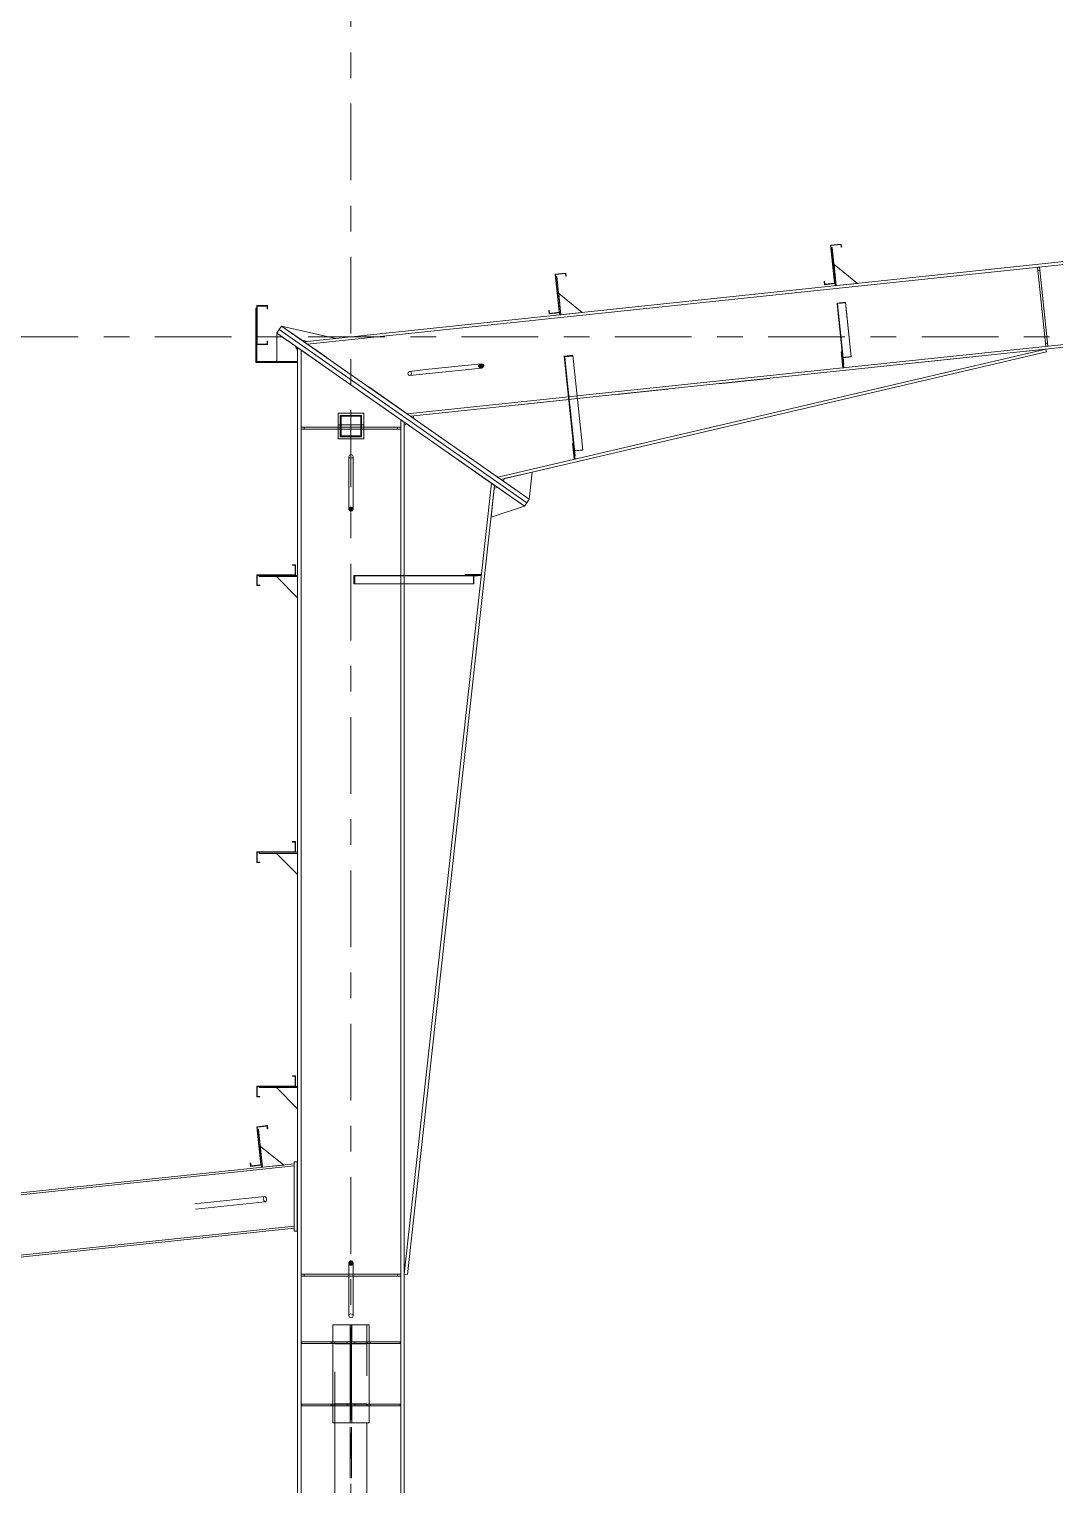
# Model space of a CAD drawing. Header units: millimetres. Extents: x -79 to 743, y -408 to 166.
# Drawn here: x 129.1 to 169.2, y 47 to 103.9 of the extents above; entities that cross this region are included whole.
import ezdxf

# ---------------------------------------------------------------- set-up
doc = ezdxf.new("R2010")
doc.units = ezdxf.units.MM
for name, pattern in [('XKITLINE00', [0]), ('XKITLINE02', [4, 2, -2]), ('XKITLINE03', [6, 3, -1, 1, -1])]:
    doc.linetypes.add(name, pattern=pattern)
doc.layers.add('Part', color=2, linetype='Continuous', lineweight=0)
doc.layers.add('S-grid', color=1, linetype='Continuous', lineweight=0)

# ---------------------------------------------------------------- blocks, each defined once
blk = doc.blocks.new('*A60')
at = {"layer": 'Part'}
blk.add_hatch(color=3, dxfattribs=at).paths.add_polyline_path([(141.042, 52.477), (141.042, 52.552), (142.292, 52.552), (142.292, 52.477), (141.694, 52.477), (141.694, 50.127), (142.292, 50.127), (142.292, 50.052), (141.042, 50.052), (141.042, 50.127), (141.64, 50.127), (141.64, 52.477)], flags=17)
blk = doc.blocks.new('*A61')
at = {"layer": 'Part'}
blk.add_hatch(color=3, dxfattribs=at).paths.add_polyline_path([(141.633, 52.552), (141.633, 53.102), (141.7, 53.102), (141.7, 52.552)], flags=17)
blk = doc.blocks.new('*A62')
at = {"layer": 'Part'}
blk.add_hatch(color=3, dxfattribs=at).paths.add_polyline_path([(141.633, 49.502), (141.633, 50.052), (141.7, 50.052), (141.7, 49.502)], flags=17)
blk = doc.blocks.new('*A63')
at = {"layer": 'Part'}
h = blk.add_hatch(color=3, dxfattribs=at)
h.paths.add_polyline_path([(141.25, 87.969), (141.25, 88.802), (142.083, 88.802), (142.083, 87.969)], flags=17)
h.paths.add_polyline_path([(141.283, 88.769), (141.283, 88.002), (142.05, 88.002), (142.05, 88.769)])
blk = doc.blocks.new('*A64')
at = {"layer": 'Part'}
blk.add_hatch(color=3, dxfattribs=at).paths.add_polyline_path([(137.983, 91.579), (137.983, 93.095), (138.4, 93.095), (138.4, 92.97), (138.385, 92.97), (138.385, 93.08), (137.998, 93.08), (137.998, 91.594), (138.385, 91.594), (138.385, 91.704), (138.4, 91.704), (138.4, 91.579)], flags=17)
blk = doc.blocks.new('*A65')
at = {"layer": 'Part'}
blk.add_hatch(color=3, dxfattribs=at).paths.add_polyline_path([(141.783, 82.208), (141.783, 82.542), (142.444, 82.542), (142.444, 82.525), (141.816, 82.525), (141.816, 82.208)], flags=17)
blk = doc.blocks.new('*A66')
at = {"layer": 'Part'}
blk.add_hatch(color=3, dxfattribs=at).paths.add_polyline_path([(150.015, 91.118), (150.346, 91.153), (150.349, 91.125), (150.034, 91.092), (150.09, 90.561), (150.074, 90.559)], flags=17)
blk = doc.blocks.new('*A67')
at = {"layer": 'Part'}
blk.add_hatch(color=3, dxfattribs=at).paths.add_polyline_path([(160.689, 93.195), (161.021, 93.23), (161.023, 93.209), (160.708, 93.175), (160.75, 92.777), (160.734, 92.775)], flags=17)
blk = doc.blocks.new('*A68')
at = {"layer": 'Part'}
blk.add_hatch(color=3, dxfattribs=at).paths.add_polyline_path([(146.757, 90.82), (146.833, 90.803), (146.87, 90.748), (146.846, 90.686), (146.775, 90.654), (146.699, 90.671), (146.662, 90.726), (146.686, 90.788)], flags=17)
blk = doc.blocks.new('*A69')
at = {"layer": 'Part'}
blk.add_hatch(color=3, dxfattribs=at).paths.add_polyline_path([(141.667, 85.226), (141.726, 85.198), (141.75, 85.131), (141.726, 85.064), (141.667, 85.036), (141.608, 85.064), (141.583, 85.131), (141.608, 85.198)], flags=17)
blk = doc.blocks.new('*A70')
at = {"layer": 'Part'}
blk.add_hatch(color=3, dxfattribs=at).paths.add_polyline_path([(141.667, 55.735), (141.726, 55.707), (141.75, 55.64), (141.726, 55.573), (141.667, 55.545), (141.608, 55.573), (141.583, 55.64), (141.608, 55.707)], flags=17)
blk = doc.blocks.new('*A72')
at = {"layer": 'Part'}
blk.add_hatch(color=3, dxfattribs=at).paths.add_polyline_path([(137.983, 60.97), (138.398, 61.014), (138.411, 60.89), (138.396, 60.888), (138.384, 60.998), (138, 60.957), (138.157, 59.464), (137.743, 59.42), (137.73, 59.544), (137.745, 59.546), (137.756, 59.436), (138.141, 59.477)], flags=17)
blk = doc.blocks.new('*A73')
at = {"layer": 'Part'}
blk.add_hatch(color=3, dxfattribs=at).paths.add_polyline_path([(137.983, 60.97), (138.398, 61.014), (138.411, 60.89), (138.396, 60.888), (138.384, 60.998), (138, 60.957), (138.157, 59.464), (137.743, 59.42), (137.73, 59.544), (137.745, 59.546), (137.756, 59.436), (138.141, 59.477)], flags=17)
blk = doc.blocks.new('*A75')
at = {"layer": 'Part'}
blk.add_hatch(color=3, dxfattribs=at).paths.add_polyline_path([(139.375, 62.943), (139.375, 62.958), (139.5, 62.958), (139.5, 62.542), (137.998, 62.542), (137.998, 62.155), (138.108, 62.155), (138.108, 62.14), (137.983, 62.14), (137.983, 62.557), (139.485, 62.557), (139.485, 62.943)], flags=17)
blk = doc.blocks.new('*A76')
at = {"layer": 'Part'}
blk.add_hatch(color=3, dxfattribs=at).paths.add_polyline_path([(139.375, 62.943), (139.375, 62.958), (139.5, 62.958), (139.5, 62.542), (137.998, 62.542), (137.998, 62.155), (138.108, 62.155), (138.108, 62.14), (137.983, 62.14), (137.983, 62.557), (139.485, 62.557), (139.485, 62.943)], flags=17)
blk = doc.blocks.new('*A77')
at = {"layer": 'Part'}
blk.add_hatch(color=3, dxfattribs=at).paths.add_polyline_path([(139.375, 72.11), (139.375, 72.125), (139.5, 72.125), (139.5, 71.708), (137.998, 71.708), (137.998, 71.322), (138.108, 71.322), (138.108, 71.307), (137.983, 71.307), (137.983, 71.723), (139.485, 71.723), (139.485, 72.11)], flags=17)
blk = doc.blocks.new('*A78')
at = {"layer": 'Part'}
blk.add_hatch(color=3, dxfattribs=at).paths.add_polyline_path([(139.375, 72.11), (139.375, 72.125), (139.5, 72.125), (139.5, 71.708), (137.998, 71.708), (137.998, 71.322), (138.108, 71.322), (138.108, 71.307), (137.983, 71.307), (137.983, 71.723), (139.485, 71.723), (139.485, 72.11)], flags=17)
blk = doc.blocks.new('*A79')
at = {"layer": 'Part'}
blk.add_hatch(color=3, dxfattribs=at).paths.add_polyline_path([(139.375, 82.943), (139.375, 82.958), (139.5, 82.958), (139.5, 82.542), (137.998, 82.542), (137.998, 82.155), (138.108, 82.155), (138.108, 82.14), (137.983, 82.14), (137.983, 82.557), (139.485, 82.557), (139.485, 82.943)], flags=17)
blk = doc.blocks.new('*A80')
at = {"layer": 'Part'}
blk.add_hatch(color=3, dxfattribs=at).paths.add_polyline_path([(139.375, 82.943), (139.375, 82.958), (139.5, 82.958), (139.5, 82.542), (137.998, 82.542), (137.998, 82.155), (138.108, 82.155), (138.108, 82.14), (137.983, 82.14), (137.983, 82.557), (139.485, 82.557), (139.485, 82.943)], flags=17)
blk = doc.blocks.new('*A81')
at = {"layer": 'Part'}
blk.add_hatch(color=3, dxfattribs=at).paths.add_polyline_path([(149.661, 94.327), (150.076, 94.371), (150.089, 94.247), (150.074, 94.245), (150.062, 94.354), (149.678, 94.314), (149.835, 92.82), (149.421, 92.777), (149.408, 92.901), (149.423, 92.903), (149.434, 92.793), (149.819, 92.834)], flags=17)
blk = doc.blocks.new('*A82')
at = {"layer": 'Part'}
blk.add_hatch(color=3, dxfattribs=at).paths.add_polyline_path([(149.661, 94.327), (150.076, 94.371), (150.089, 94.247), (150.074, 94.245), (150.062, 94.354), (149.678, 94.314), (149.835, 92.82), (149.421, 92.777), (149.408, 92.901), (149.423, 92.903), (149.434, 92.793), (149.819, 92.834)], flags=17)
blk = doc.blocks.new('*A84')
at = {"layer": 'Part'}
blk.add_hatch(color=3, dxfattribs=at).paths.add_polyline_path([(160.435, 95.463), (160.849, 95.507), (160.862, 95.383), (160.848, 95.381), (160.836, 95.491), (160.451, 95.45), (160.609, 93.957), (160.195, 93.913), (160.181, 94.037), (160.196, 94.039), (160.208, 93.93), (160.592, 93.97)], flags=17)
blk = doc.blocks.new('*A85')
at = {"layer": 'Part'}
blk.add_hatch(color=3, dxfattribs=at).paths.add_polyline_path([(160.435, 95.463), (160.849, 95.507), (160.862, 95.383), (160.848, 95.381), (160.836, 95.491), (160.451, 95.45), (160.609, 93.957), (160.195, 93.913), (160.181, 94.037), (160.196, 94.039), (160.208, 93.93), (160.592, 93.97)], flags=17)
blk = doc.blocks.new('*A476')
at = {"layer": 'S-grid', "color": 1, "linetype": 'XKITLINE03', "lineweight": 0}
blk.add_line((-10, 91.875), (572.492, 91.875), dxfattribs=at)
blk = doc.blocks.new('*A525')
at = {"layer": 'S-grid', "color": 1, "linetype": 'XKITLINE03', "lineweight": 0}
blk.add_line((141.667, -10), (141.667, 136.447), dxfattribs=at)
blk = doc.blocks.new('*A527')
at = {"layer": 'Part', "color": 2, "linetype": 'XKITLINE00', "lineweight": 0}
for p, q in [((139.442, 59.515), (59.642, 51.098)), ((139.442, 59.44), (59.642, 51.023)), ((139.442, 57.077), (59.642, 48.66)), ((59.642, 48.584), (139.442, 57.001))]:
    blk.add_line(p, q, dxfattribs=at)
at = {"layer": 'Part', "color": 7, "linetype": 'XKITLINE02', "lineweight": 0}
blk.add_line((139.442, 57.001), (139.442, 59.515), dxfattribs=at)
blk = doc.blocks.new('*A645')
at = {"layer": 'Part', "color": 2, "linetype": 'XKITLINE00', "lineweight": 0}
for p, q in [((141.608, 55.707), (141.583, 55.64)), ((141.583, 55.64), (141.583, 54.075)), ((141.583, 55.64), (141.608, 55.573)), ((141.667, 55.735), (141.608, 55.707)), ((141.608, 55.573), (141.667, 55.545)), ((141.726, 55.707), (141.667, 55.735)), ((141.667, 55.545), (141.726, 55.573)), ((141.75, 55.64), (141.726, 55.707)), ((141.726, 55.573), (141.75, 55.64)), ((141.75, 55.64), (141.75, 54.075))]:
    blk.add_line(p, q, dxfattribs=at)
at = {"layer": 'Part', "color": 7, "linetype": 'XKITLINE02', "lineweight": 0}
for p, q in [((141.583, 54.075), (141.583, 53.574)), ((141.583, 53.574), (141.608, 53.626)), ((141.608, 53.522), (141.583, 53.574)), ((141.608, 53.626), (141.667, 53.647)), ((141.667, 53.647), (141.726, 53.626)), ((141.726, 53.626), (141.75, 53.574)), ((141.75, 53.574), (141.726, 53.522)), ((141.75, 54.075), (141.75, 53.574)), ((141.667, 53.501), (141.608, 53.522)), ((141.726, 53.522), (141.667, 53.501))]:
    blk.add_line(p, q, dxfattribs=at)
blk = doc.blocks.new('*A646')
at = {"layer": 'Part', "color": 2, "linetype": 'XKITLINE00', "lineweight": 0}
for p, q in [((139.583, 91.452), (139.583, 16.833)), ((139.717, 91.359), (139.717, 88.344)), ((143.617, 88.633), (143.617, 88.344)), ((143.75, 88.54), (143.75, 82.542)), ((139.717, 88.26), (139.717, 16.833)), ((143.617, 88.26), (143.617, 82.542)), ((143.617, 82.208), (143.617, 16.833)), ((143.75, 82.208), (143.75, 16.833))]:
    blk.add_line(p, q, dxfattribs=at)
at = {"layer": 'Part', "color": 7, "linetype": 'XKITLINE02', "lineweight": 0}
for p, q in [((143.75, 88.54), (139.583, 91.452)), ((139.717, 88.344), (139.717, 88.26)), ((143.617, 88.344), (143.617, 88.26)), ((143.617, 82.542), (143.617, 82.208)), ((143.75, 82.542), (143.75, 82.208))]:
    blk.add_line(p, q, dxfattribs=at)
blk = doc.blocks.new('*A647')
at = {"layer": 'Part', "color": 7, "linetype": 'XKITLINE02', "lineweight": 0}
for p, q in [((168.527, 94.599), (168.609, 94.608)), ((168.527, 94.599), (168.853, 91.5)), ((168.609, 94.608), (168.936, 91.508)), ((168.54, 94.475), (168.623, 94.484)), ((168.923, 91.633), (168.84, 91.624)), ((168.936, 91.508), (168.853, 91.5))]:
    blk.add_line(p, q, dxfattribs=at)
blk = doc.blocks.new('*A648')
at = {"layer": 'Part', "color": 7, "linetype": 'XKITLINE02', "lineweight": 0}
for p, q in [((168.527, 94.599), (168.609, 94.608)), ((168.54, 94.475), (168.623, 94.484)), ((168.84, 91.624), (168.923, 91.633)), ((168.853, 91.5), (168.936, 91.508))]:
    blk.add_line(p, q, dxfattribs=at)
at = {"layer": 'Part', "color": 2, "linetype": 'XKITLINE00', "lineweight": 0}
for p, q in [((168.853, 91.5), (168.527, 94.599)), ((168.609, 94.608), (168.936, 91.508))]:
    blk.add_line(p, q, dxfattribs=at)
blk = doc.blocks.new('*A674')
at = {"layer": 'Part', "color": 2, "linetype": 'XKITLINE00', "lineweight": 0}
for p, q in [((239.119, 102.154), (139.836, 91.682)), ((239.13, 102.046), (139.972, 91.587)), ((236.371, 98.621), (150.514, 89.565)), ((236.382, 98.513), (150.525, 89.458)), ((150.182, 89.53), (143.867, 88.864)), ((150.194, 89.423), (144.003, 88.77))]:
    blk.add_line(p, q, dxfattribs=at)
at = {"layer": 'Part', "color": 7, "linetype": 'XKITLINE02', "lineweight": 0}
for p, q in [((144.003, 88.77), (139.836, 91.682)), ((150.514, 89.565), (150.182, 89.53)), ((150.525, 89.458), (150.194, 89.423))]:
    blk.add_line(p, q, dxfattribs=at)
blk = doc.blocks.new('*A676')
at = {"layer": 'Part', "color": 2, "linetype": 'XKITLINE00', "lineweight": 0}
for p, q in [((141.042, 52.552), (141.042, 52.477)), ((141.042, 52.552), (142.292, 52.552)), ((141.042, 52.477), (141.64, 52.477)), ((141.64, 52.477), (141.64, 50.127)), ((142.292, 52.477), (141.694, 52.477)), ((141.694, 52.477), (141.694, 50.127)), ((142.292, 52.552), (142.292, 52.477)), ((141.64, 50.127), (141.042, 50.127)), ((141.042, 50.127), (141.042, 50.052)), ((142.292, 50.127), (141.694, 50.127)), ((142.292, 50.127), (142.292, 50.052)), ((142.292, 50.052), (141.042, 50.052))]:
    blk.add_line(p, q, dxfattribs=at)
blk = doc.blocks.new('*A677')
at = {"layer": 'Part', "color": 7, "linetype": 'XKITLINE02', "lineweight": 0}
for p, q in [((141.042, 49.385), (141.042, 53.219)), ((141.042, 53.219), (142.292, 53.219)), ((141.64, 53.219), (141.64, 17.917)), ((141.694, 53.219), (141.694, 17.917)), ((142.292, 53.219), (142.292, 49.385))]:
    blk.add_line(p, q, dxfattribs=at)
at = {"layer": 'Part', "color": 2, "linetype": 'XKITLINE00', "lineweight": 0}
for p, q in [((141.042, 49.385), (141.042, 17.917)), ((142.292, 49.385), (142.292, 17.917)), ((142.292, 17.917), (141.042, 17.917))]:
    blk.add_line(p, q, dxfattribs=at)
blk = doc.blocks.new('*A681')
at = {"layer": 'Part', "color": 2, "linetype": 'XKITLINE00', "lineweight": 0}
for p, q in [((140.958, 49.385), (140.958, 53.219)), ((141.633, 53.219), (140.958, 53.219)), ((142.375, 53.219), (141.7, 53.219)), ((142.375, 53.219), (142.375, 49.385)), ((141.633, 49.385), (140.958, 49.385)), ((142.375, 49.385), (141.7, 49.385))]:
    blk.add_line(p, q, dxfattribs=at)
at = {"layer": 'Part', "color": 7, "linetype": 'XKITLINE02', "lineweight": 0}
for p, q in [((141.7, 53.219), (141.633, 53.219)), ((141.7, 49.385), (141.633, 49.385))]:
    blk.add_line(p, q, dxfattribs=at)
blk = doc.blocks.new('*A682')
at = {"layer": 'Part', "color": 2, "linetype": 'XKITLINE00', "lineweight": 0}
for p, q in [((141.633, 53.219), (141.633, 52.552)), ((141.7, 53.219), (141.633, 53.219)), ((141.633, 53.102), (141.7, 53.102)), ((141.7, 53.219), (141.7, 52.552)), ((141.7, 52.552), (141.633, 52.552))]:
    blk.add_line(p, q, dxfattribs=at)
at = {"layer": 'Part', "color": 7, "linetype": 'XKITLINE02', "lineweight": 0}
blk.add_line((141.633, 52.677), (141.7, 52.677), dxfattribs=at)
blk = doc.blocks.new('*A683')
at = {"layer": 'Part', "color": 2, "linetype": 'XKITLINE00', "lineweight": 0}
for p, q in [((141.7, 50.052), (141.633, 50.052)), ((141.633, 50.052), (141.633, 49.385)), ((141.7, 49.385), (141.7, 50.052)), ((141.7, 49.502), (141.633, 49.502)), ((141.633, 49.385), (141.7, 49.385))]:
    blk.add_line(p, q, dxfattribs=at)
at = {"layer": 'Part', "color": 7, "linetype": 'XKITLINE02', "lineweight": 0}
blk.add_line((141.633, 49.927), (141.7, 49.927), dxfattribs=at)
blk = doc.blocks.new('*A684')
at = {"layer": 'Part', "color": 7, "linetype": 'XKITLINE02', "lineweight": 0}
for p, q in [((141.694, 50.119), (141.694, 50.052)), ((142.375, 50.119), (141.694, 50.119)), ((142.375, 50.052), (141.694, 50.052)), ((141.819, 50.119), (141.819, 50.052)), ((142.292, 50.052), (142.292, 50.119)), ((142.308, 50.052), (142.308, 50.119)), ((142.433, 50.052), (142.433, 50.119))]:
    blk.add_line(p, q, dxfattribs=at)
at = {"layer": 'Part', "color": 2, "linetype": 'XKITLINE00', "lineweight": 0}
for p, q in [((143.6, 50.119), (142.375, 50.119)), ((143.6, 50.052), (142.375, 50.052)), ((143.6, 50.119), (143.6, 50.052))]:
    blk.add_line(p, q, dxfattribs=at)
blk = doc.blocks.new('*A685')
at = {"layer": 'Part', "color": 2, "linetype": 'XKITLINE00', "lineweight": 0}
for p, q in [((140.958, 50.119), (139.733, 50.119)), ((139.733, 50.052), (139.733, 50.119)), ((140.958, 50.052), (139.733, 50.052))]:
    blk.add_line(p, q, dxfattribs=at)
at = {"layer": 'Part', "color": 7, "linetype": 'XKITLINE02', "lineweight": 0}
for p, q in [((140.9, 50.052), (140.9, 50.119)), ((141.64, 50.119), (140.958, 50.119)), ((140.958, 50.052), (141.64, 50.052)), ((141.025, 50.052), (141.025, 50.119)), ((141.042, 50.052), (141.042, 50.119)), ((141.515, 50.119), (141.515, 50.052)), ((141.64, 50.052), (141.64, 50.119))]:
    blk.add_line(p, q, dxfattribs=at)
blk = doc.blocks.new('*A686')
at = {"layer": 'Part', "color": 7, "linetype": 'XKITLINE02', "lineweight": 0}
for p, q in [((141.694, 52.552), (141.694, 52.485)), ((142.375, 52.552), (141.694, 52.552)), ((142.375, 52.485), (141.694, 52.485)), ((141.819, 52.552), (141.819, 52.485)), ((142.292, 52.485), (142.292, 52.552)), ((142.308, 52.485), (142.308, 52.552)), ((142.433, 52.485), (142.433, 52.552))]:
    blk.add_line(p, q, dxfattribs=at)
at = {"layer": 'Part', "color": 2, "linetype": 'XKITLINE00', "lineweight": 0}
for p, q in [((143.6, 52.552), (142.375, 52.552)), ((143.6, 52.485), (142.375, 52.485)), ((143.6, 52.552), (143.6, 52.485))]:
    blk.add_line(p, q, dxfattribs=at)
blk = doc.blocks.new('*A687')
at = {"layer": 'Part', "color": 2, "linetype": 'XKITLINE00', "lineweight": 0}
for p, q in [((140.958, 52.552), (139.733, 52.552)), ((139.733, 52.485), (139.733, 52.552)), ((140.958, 52.485), (139.733, 52.485))]:
    blk.add_line(p, q, dxfattribs=at)
at = {"layer": 'Part', "color": 7, "linetype": 'XKITLINE02', "lineweight": 0}
for p, q in [((140.9, 52.485), (140.9, 52.552)), ((141.64, 52.552), (140.958, 52.552)), ((140.958, 52.485), (141.64, 52.485)), ((141.025, 52.485), (141.025, 52.552)), ((141.042, 52.485), (141.042, 52.552)), ((141.515, 52.552), (141.515, 52.485)), ((141.64, 52.485), (141.64, 52.552))]:
    blk.add_line(p, q, dxfattribs=at)
blk = doc.blocks.new('*A690')
at = {"layer": 'Part', "color": 2, "linetype": 'XKITLINE00', "lineweight": 0}
blk.add_line((139.036, 59.473), (138.12, 60.214), dxfattribs=at)
at = {"layer": 'Part', "color": 7, "linetype": 'XKITLINE02', "lineweight": 0}
for p, q in [((138.12, 60.214), (138.208, 59.385)), ((138.208, 59.385), (139.036, 59.473))]:
    blk.add_line(p, q, dxfattribs=at)
blk = doc.blocks.new('*A691')
at = {"layer": 'Part', "color": 2, "linetype": 'XKITLINE00', "lineweight": 0}
for p, q in [((138.05, 60.877), (138.009, 60.872)), ((138.208, 59.385), (138.05, 60.877)), ((138.157, 59.464), (138.166, 59.381))]:
    blk.add_line(p, q, dxfattribs=at)
at = {"layer": 'Part', "color": 7, "linetype": 'XKITLINE02', "lineweight": 0}
for p, q in [((138.009, 60.872), (138.157, 59.464)), ((138.166, 59.381), (138.208, 59.385))]:
    blk.add_line(p, q, dxfattribs=at)
blk = doc.blocks.new('*A692')
at = {"layer": 'Part', "color": 2, "linetype": 'XKITLINE00', "lineweight": 0}
blk.add_line((139.583, 61.667), (138.75, 62.5), dxfattribs=at)
at = {"layer": 'Part', "color": 7, "linetype": 'XKITLINE02', "lineweight": 0}
for p, q in [((138.75, 62.5), (139.583, 62.5)), ((139.583, 62.5), (139.583, 61.667))]:
    blk.add_line(p, q, dxfattribs=at)
blk = doc.blocks.new('*A693')
at = {"layer": 'Part', "color": 2, "linetype": 'XKITLINE00', "lineweight": 0}
for p, q in [((138.083, 62.542), (138.083, 62.5)), ((138.083, 62.5), (139.583, 62.5)), ((139.583, 62.542), (139.5, 62.542))]:
    blk.add_line(p, q, dxfattribs=at)
at = {"layer": 'Part', "color": 7, "linetype": 'XKITLINE02', "lineweight": 0}
for p, q in [((139.5, 62.542), (138.083, 62.542)), ((139.583, 62.5), (139.583, 62.542))]:
    blk.add_line(p, q, dxfattribs=at)
blk = doc.blocks.new('*A694')
at = {"layer": 'Part', "color": 2, "linetype": 'XKITLINE00', "lineweight": 0}
for p, q in [((141.583, 55.206), (139.717, 55.206)), ((139.717, 55.123), (141.583, 55.123)), ((143.617, 55.206), (141.75, 55.206)), ((143.617, 55.123), (141.75, 55.123))]:
    blk.add_line(p, q, dxfattribs=at)
at = {"layer": 'Part', "color": 7, "linetype": 'XKITLINE02', "lineweight": 0}
for p, q in [((139.717, 55.206), (139.717, 55.123)), ((139.842, 55.123), (139.842, 55.206)), ((141.75, 55.206), (141.583, 55.206)), ((141.75, 55.123), (141.583, 55.123)), ((143.492, 55.123), (143.492, 55.206)), ((143.617, 55.206), (143.617, 55.123))]:
    blk.add_line(p, q, dxfattribs=at)
blk = doc.blocks.new('*A695')
at = {"layer": 'Part', "color": 7, "linetype": 'XKITLINE02', "lineweight": 0}
for p, q in [((143.617, 55.206), (139.717, 55.206)), ((139.717, 55.123), (139.717, 55.206)), ((143.617, 55.123), (139.717, 55.123)), ((139.842, 55.206), (139.842, 55.123)), ((143.492, 55.123), (143.492, 55.206)), ((143.617, 55.206), (143.617, 55.123))]:
    blk.add_line(p, q, dxfattribs=at)
blk = doc.blocks.new('*A696')
at = {"layer": 'Part', "color": 2, "linetype": 'XKITLINE00', "lineweight": 0}
for p, q in [((138.083, 71.708), (138.083, 71.667)), ((138.083, 71.667), (139.583, 71.667)), ((139.583, 71.708), (139.5, 71.708))]:
    blk.add_line(p, q, dxfattribs=at)
at = {"layer": 'Part', "color": 7, "linetype": 'XKITLINE02', "lineweight": 0}
for p, q in [((139.5, 71.708), (138.083, 71.708)), ((139.583, 71.667), (139.583, 71.708))]:
    blk.add_line(p, q, dxfattribs=at)
blk = doc.blocks.new('*A697')
at = {"layer": 'Part', "color": 2, "linetype": 'XKITLINE00', "lineweight": 0}
blk.add_line((139.583, 70.833), (138.75, 71.667), dxfattribs=at)
at = {"layer": 'Part', "color": 7, "linetype": 'XKITLINE02', "lineweight": 0}
for p, q in [((138.75, 71.667), (139.583, 71.667)), ((139.583, 71.667), (139.583, 70.833))]:
    blk.add_line(p, q, dxfattribs=at)
blk = doc.blocks.new('*A698')
at = {"layer": 'Part', "color": 2, "linetype": 'XKITLINE00', "lineweight": 0}
for p, q in [((141.25, 87.969), (141.25, 88.802)), ((141.25, 88.802), (142.083, 88.802)), ((141.283, 88.002), (141.283, 88.769)), ((141.283, 88.769), (142.05, 88.769)), ((142.05, 88.769), (142.05, 88.002)), ((142.083, 88.802), (142.083, 87.969)), ((142.083, 87.969), (141.25, 87.969)), ((142.05, 88.002), (141.283, 88.002))]:
    blk.add_line(p, q, dxfattribs=at)
blk = doc.blocks.new('*A699')
at = {"layer": 'Part', "color": 7, "linetype": 'XKITLINE02', "lineweight": 0}
for p, q in [((137.983, 93.095), (137.983, 91.579)), ((138.4, 93.095), (137.983, 93.095)), ((137.998, 91.594), (137.998, 93.08)), ((137.998, 93.08), (138.385, 93.08)), ((138.385, 93.08), (138.385, 92.97)), ((138.385, 92.97), (138.4, 92.97)), ((138.4, 92.97), (138.4, 93.095)), ((138.4, 91.704), (138.385, 91.704)), ((138.385, 91.704), (138.385, 91.594)), ((138.4, 91.579), (138.4, 91.704)), ((137.983, 91.579), (138.4, 91.579)), ((138.385, 91.594), (137.998, 91.594))]:
    blk.add_line(p, q, dxfattribs=at)
blk = doc.blocks.new('*A700')
at = {"layer": 'Part', "color": 2, "linetype": 'XKITLINE00', "lineweight": 0}
for p, q in [((137.983, 91.579), (137.983, 93.095)), ((137.983, 93.095), (138.4, 93.095)), ((138.385, 93.08), (137.998, 93.08)), ((137.998, 93.08), (137.998, 91.594)), ((138.385, 92.97), (138.385, 93.08)), ((138.4, 92.97), (138.385, 92.97)), ((138.4, 93.095), (138.4, 92.97)), ((138.385, 91.594), (138.385, 91.704)), ((138.385, 91.704), (138.4, 91.704)), ((138.4, 91.704), (138.4, 91.579)), ((138.4, 91.579), (137.983, 91.579)), ((137.998, 91.594), (138.385, 91.594))]:
    blk.add_line(p, q, dxfattribs=at)
blk = doc.blocks.new('*A701')
at = {"layer": 'Part', "color": 2, "linetype": 'XKITLINE00', "lineweight": 0}
for p, q in [((138.083, 82.542), (138.083, 82.5)), ((138.083, 82.5), (139.583, 82.5)), ((139.583, 82.542), (139.5, 82.542))]:
    blk.add_line(p, q, dxfattribs=at)
at = {"layer": 'Part', "color": 7, "linetype": 'XKITLINE02', "lineweight": 0}
for p, q in [((139.5, 82.542), (138.083, 82.542)), ((139.583, 82.5), (139.583, 82.542))]:
    blk.add_line(p, q, dxfattribs=at)
blk = doc.blocks.new('*A702')
at = {"layer": 'Part', "color": 2, "linetype": 'XKITLINE00', "lineweight": 0}
for p, q in [((138.764, 92.025), (138.764, 90.912)), ((139.583, 91.327), (139.481, 91.524))]:
    blk.add_line(p, q, dxfattribs=at)
at = {"layer": 'Part', "color": 7, "linetype": 'XKITLINE02', "lineweight": 0}
for p, q in [((139.481, 91.524), (138.764, 92.025)), ((139.583, 90.912), (139.583, 91.327)), ((138.764, 90.912), (139.583, 90.912))]:
    blk.add_line(p, q, dxfattribs=at)
blk = doc.blocks.new('*A703')
at = {"layer": 'Part', "color": 2, "linetype": 'XKITLINE00', "lineweight": 0}
for p, q in [((137.983, 92.995), (137.942, 92.995)), ((137.942, 92.995), (137.942, 90.912)), ((137.983, 91.579), (137.983, 90.912)), ((137.983, 90.912), (137.942, 90.912))]:
    blk.add_line(p, q, dxfattribs=at)
at = {"layer": 'Part', "color": 7, "linetype": 'XKITLINE02', "lineweight": 0}
blk.add_line((137.983, 91.579), (137.983, 92.995), dxfattribs=at)
blk = doc.blocks.new('*A704')
at = {"layer": 'Part', "color": 2, "linetype": 'XKITLINE00', "lineweight": 0}
for p, q in [((139.583, 90.912), (137.942, 90.912)), ((137.942, 90.912), (137.942, 90.87)), ((137.942, 90.87), (139.583, 90.87))]:
    blk.add_line(p, q, dxfattribs=at)
at = {"layer": 'Part', "color": 7, "linetype": 'XKITLINE02', "lineweight": 0}
blk.add_line((139.583, 90.87), (139.583, 90.912), dxfattribs=at)
blk = doc.blocks.new('*A705')
at = {"layer": 'Part', "color": 2, "linetype": 'XKITLINE00', "lineweight": 0}
blk.add_line((139.583, 81.667), (138.75, 82.5), dxfattribs=at)
at = {"layer": 'Part', "color": 7, "linetype": 'XKITLINE02', "lineweight": 0}
for p, q in [((138.75, 82.5), (139.583, 82.5)), ((139.583, 82.5), (139.583, 81.667))]:
    blk.add_line(p, q, dxfattribs=at)
blk = doc.blocks.new('*A706')
at = {"layer": 'Part', "color": 2, "linetype": 'XKITLINE00', "lineweight": 0}
for p, q in [((141.783, 82.208), (141.783, 82.542)), ((146.312, 82.542), (141.783, 82.542)), ((146.471, 82.208), (141.783, 82.208)), ((146.631, 82.525), (141.816, 82.525)), ((141.816, 82.525), (141.816, 82.208)), ((142.444, 82.542), (142.444, 82.525)), ((146.471, 82.525), (146.471, 82.208)), ((146.631, 82.542), (146.631, 82.525))]:
    blk.add_line(p, q, dxfattribs=at)
at = {"layer": 'Part', "color": 7, "linetype": 'XKITLINE02', "lineweight": 0}
for p, q in [((142.444, 82.542), (146.631, 82.542)), ((146.463, 82.208), (146.463, 82.542)), ((146.463, 82.542), (146.631, 82.542)), ((146.631, 82.525), (146.471, 82.525))]:
    blk.add_line(p, q, dxfattribs=at)
blk = doc.blocks.new('*A707')
at = {"layer": 'Part', "color": 7, "linetype": 'XKITLINE02', "lineweight": 0}
for p, q in [((146.631, 82.542), (141.783, 82.542)), ((141.783, 82.208), (146.471, 82.208)), ((146.471, 82.525), (141.816, 82.525)), ((146.631, 82.542), (146.142, 82.542)), ((146.463, 82.542), (146.463, 82.208)), ((146.463, 82.208), (146.471, 82.208)), ((146.471, 82.208), (146.471, 82.525)), ((146.471, 82.525), (146.631, 82.525)), ((146.631, 82.525), (146.631, 82.542))]:
    blk.add_line(p, q, dxfattribs=at)
blk = doc.blocks.new('*A708')
at = {"layer": 'Part', "color": 2, "linetype": 'XKITLINE00', "lineweight": 0}
for p, q in [((138.955, 92.298), (138.86, 92.161)), ((138.955, 92.298), (148.647, 85.523)), ((138.86, 92.161), (148.552, 85.387)), ((148.552, 85.387), (148.647, 85.523))]:
    blk.add_line(p, q, dxfattribs=at)
blk = doc.blocks.new('*A709')
at = {"layer": 'Part', "color": 2, "linetype": 'XKITLINE00', "lineweight": 0}
for p, q in [((138.764, 92.025), (138.86, 92.161)), ((148.456, 85.25), (138.764, 92.025)), ((138.86, 92.161), (148.552, 85.387)), ((148.552, 85.387), (148.456, 85.25))]:
    blk.add_line(p, q, dxfattribs=at)
blk = doc.blocks.new('*A710')
at = {"layer": 'Part', "color": 7, "linetype": 'XKITLINE02', "lineweight": 0}
for p, q in [((146.767, 82.583), (146.142, 82.583)), ((146.142, 82.583), (146.142, 82.542)), ((146.142, 82.542), (146.767, 82.542)), ((146.642, 82.542), (146.642, 82.583)), ((146.767, 82.542), (146.767, 82.583))]:
    blk.add_line(p, q, dxfattribs=at)
blk = doc.blocks.new('*A711')
at = {"layer": 'Part', "color": 2, "linetype": 'XKITLINE00', "lineweight": 0}
for p, q in [((146.142, 82.583), (146.142, 82.542)), ((146.142, 82.583), (146.767, 82.583)), ((146.767, 82.542), (146.312, 82.542)), ((146.767, 82.583), (146.767, 82.542))]:
    blk.add_line(p, q, dxfattribs=at)
at = {"layer": 'Part', "color": 7, "linetype": 'XKITLINE02', "lineweight": 0}
for p, q in [((146.312, 82.542), (146.142, 82.542)), ((146.642, 82.542), (146.642, 82.583)), ((146.767, 82.542), (146.767, 82.542)), ((146.767, 82.542), (146.767, 82.542))]:
    blk.add_line(p, q, dxfattribs=at)
blk = doc.blocks.new('*A712')
at = {"layer": 'Part', "color": 2, "linetype": 'XKITLINE00', "lineweight": 0}
for p, q in [((142.167, 88.885), (141.167, 88.885)), ((141.167, 88.885), (141.167, 87.885)), ((142.167, 87.885), (142.167, 88.885)), ((141.167, 87.885), (142.167, 87.885))]:
    blk.add_line(p, q, dxfattribs=at)
blk = doc.blocks.new('*A713')
at = {"layer": 'Part', "color": 7, "linetype": 'XKITLINE02', "lineweight": 0}
for p, q in [((141.167, 88.344), (141.167, 88.427)), ((141.167, 88.427), (142.167, 88.427)), ((142.167, 88.344), (141.167, 88.344)), ((142.167, 88.427), (142.167, 88.344))]:
    blk.add_line(p, q, dxfattribs=at)
blk = doc.blocks.new('*A714')
at = {"layer": 'Part', "color": 2, "linetype": 'XKITLINE00', "lineweight": 0}
for p, q in [((141.167, 88.344), (139.717, 88.344)), ((139.717, 88.26), (139.717, 88.344)), ((143.617, 88.344), (142.167, 88.344)), ((143.617, 88.344), (143.617, 88.26)), ((141.167, 88.26), (139.717, 88.26)), ((143.617, 88.26), (142.167, 88.26))]:
    blk.add_line(p, q, dxfattribs=at)
at = {"layer": 'Part', "color": 7, "linetype": 'XKITLINE02', "lineweight": 0}
for p, q in [((139.842, 88.26), (139.842, 88.344)), ((142.167, 88.344), (141.167, 88.344)), ((143.492, 88.26), (143.492, 88.344)), ((142.167, 88.26), (141.167, 88.26))]:
    blk.add_line(p, q, dxfattribs=at)
blk = doc.blocks.new('*A715')
at = {"layer": 'Part', "color": 2, "linetype": 'XKITLINE00', "lineweight": 0}
blk.add_line((150.714, 92.829), (149.798, 93.571), dxfattribs=at)
at = {"layer": 'Part', "color": 7, "linetype": 'XKITLINE02', "lineweight": 0}
for p, q in [((149.798, 93.571), (149.886, 92.742)), ((149.886, 92.742), (150.714, 92.829))]:
    blk.add_line(p, q, dxfattribs=at)
blk = doc.blocks.new('*A716')
at = {"layer": 'Part', "color": 2, "linetype": 'XKITLINE00', "lineweight": 0}
for p, q in [((149.728, 94.234), (149.687, 94.229)), ((149.886, 92.742), (149.728, 94.234)), ((149.835, 92.82), (149.844, 92.738))]:
    blk.add_line(p, q, dxfattribs=at)
at = {"layer": 'Part', "color": 7, "linetype": 'XKITLINE02', "lineweight": 0}
for p, q in [((149.687, 94.229), (149.835, 92.82)), ((149.844, 92.738), (149.886, 92.742))]:
    blk.add_line(p, q, dxfattribs=at)
blk = doc.blocks.new('*A717')
at = {"layer": 'Part', "color": 7, "linetype": 'XKITLINE02', "lineweight": 0}
for p, q in [((150.374, 87.71), (150.333, 87.706)), ((150.333, 87.706), (150.399, 87.084)), ((150.44, 87.088), (150.374, 87.71)), ((150.385, 87.208), (150.427, 87.213)), ((150.399, 87.084), (150.44, 87.088))]:
    blk.add_line(p, q, dxfattribs=at)
blk = doc.blocks.new('*A718')
at = {"layer": 'Part', "color": 2, "linetype": 'XKITLINE00', "lineweight": 0}
for p, q in [((150.333, 87.706), (150.374, 87.71)), ((150.399, 87.084), (150.333, 87.706)), ((150.395, 87.51), (150.44, 87.088)), ((150.44, 87.088), (150.399, 87.084))]:
    blk.add_line(p, q, dxfattribs=at)
at = {"layer": 'Part', "color": 7, "linetype": 'XKITLINE02', "lineweight": 0}
for p, q in [((150.374, 87.71), (150.395, 87.51)), ((150.385, 87.208), (150.427, 87.213)), ((150.44, 87.088), (150.44, 87.088)), ((150.44, 87.088), (150.44, 87.088))]:
    blk.add_line(p, q, dxfattribs=at)
blk = doc.blocks.new('*A719')
at = {"layer": 'Part', "color": 7, "linetype": 'XKITLINE02', "lineweight": 0}
for p, q in [((150.738, 87.443), (150.346, 91.153)), ((150.426, 87.221), (150.015, 91.118)), ((150.443, 87.223), (150.034, 91.092)), ((150.405, 87.418), (150.737, 87.453)), ((150.423, 87.41), (150.738, 87.443)), ((150.426, 87.221), (150.443, 87.223))]:
    blk.add_line(p, q, dxfattribs=at)
blk = doc.blocks.new('*A720')
at = {"layer": 'Part', "color": 2, "linetype": 'XKITLINE00', "lineweight": 0}
for p, q in [((150.346, 91.153), (150.015, 91.118)), ((150.738, 87.443), (150.346, 91.153)), ((150.015, 91.118), (150.395, 87.51)), ((150.034, 91.092), (150.349, 91.125)), ((150.034, 91.092), (150.09, 90.561)), ((150.09, 90.561), (150.074, 90.559)), ((150.09, 90.561), (150.443, 87.223)), ((150.423, 87.41), (150.738, 87.443)), ((150.426, 87.221), (150.443, 87.223))]:
    blk.add_line(p, q, dxfattribs=at)
at = {"layer": 'Part', "color": 7, "linetype": 'XKITLINE02', "lineweight": 0}
for p, q in [((150.395, 87.51), (150.426, 87.221)), ((150.405, 87.418), (150.737, 87.453))]:
    blk.add_line(p, q, dxfattribs=at)
blk = doc.blocks.new('*A721')
at = {"layer": 'Part', "color": 7, "linetype": 'XKITLINE02', "lineweight": 0}
for p, q in [((148.754, 86.583), (147.659, 86.328)), ((147.64, 86.228), (148.647, 85.523))]:
    blk.add_line(p, q, dxfattribs=at)
at = {"layer": 'Part', "color": 2, "linetype": 'XKITLINE00', "lineweight": 0}
for p, q in [((148.647, 85.523), (148.754, 86.583)), ((147.659, 86.328), (147.64, 86.228))]:
    blk.add_line(p, q, dxfattribs=at)
blk = doc.blocks.new('*A722')
at = {"layer": 'Part', "color": 7, "linetype": 'XKITLINE02', "lineweight": 0}
for p, q in [((147.276, 85.941), (147.153, 84.823)), ((148.456, 85.25), (147.392, 85.994))]:
    blk.add_line(p, q, dxfattribs=at)
at = {"layer": 'Part', "color": 2, "linetype": 'XKITLINE00', "lineweight": 0}
for p, q in [((147.392, 85.994), (147.276, 85.941)), ((147.153, 84.823), (148.456, 85.25))]:
    blk.add_line(p, q, dxfattribs=at)
blk = doc.blocks.new('*A723')
at = {"layer": 'Part', "color": 2, "linetype": 'XKITLINE00', "lineweight": 0}
for p, q in [((141.079, 91.813), (138.955, 92.298)), ((139.734, 91.754), (139.96, 91.695))]:
    blk.add_line(p, q, dxfattribs=at)
at = {"layer": 'Part', "color": 7, "linetype": 'XKITLINE02', "lineweight": 0}
for p, q in [((138.955, 92.298), (139.734, 91.754)), ((139.96, 91.695), (141.079, 91.813))]:
    blk.add_line(p, q, dxfattribs=at)
blk = doc.blocks.new('*A724')
at = {"layer": 'Part', "color": 7, "linetype": 'XKITLINE02', "lineweight": 0}
for p, q in [((144.126, 88.783), (168.865, 91.392)), ((147.537, 86.299), (144.104, 88.699))]:
    blk.add_line(p, q, dxfattribs=at)
at = {"layer": 'Part', "color": 2, "linetype": 'XKITLINE00', "lineweight": 0}
for p, q in [((168.865, 91.392), (147.418, 86.383)), ((168.89, 91.286), (147.537, 86.299)), ((168.865, 91.392), (168.89, 91.286)), ((144.126, 88.783), (144.104, 88.699))]:
    blk.add_line(p, q, dxfattribs=at)
blk = doc.blocks.new('*A727')
at = {"layer": 'Part', "color": 2, "linetype": 'XKITLINE00', "lineweight": 0}
for p, q in [((160.689, 93.195), (161.021, 93.23)), ((160.734, 92.775), (160.689, 93.195)), ((161.023, 93.209), (160.708, 93.175)), ((160.708, 93.175), (160.75, 92.777)), ((161.021, 93.23), (161.247, 91.09)), ((160.75, 92.777), (160.734, 92.775)), ((160.734, 92.775), (160.918, 91.029)), ((160.958, 90.808), (160.75, 92.777)), ((160.932, 91.057), (161.247, 91.09)), ((160.941, 90.806), (160.958, 90.808))]:
    blk.add_line(p, q, dxfattribs=at)
at = {"layer": 'Part', "color": 7, "linetype": 'XKITLINE02', "lineweight": 0}
for p, q in [((160.914, 91.068), (161.245, 91.103)), ((160.918, 91.029), (160.941, 90.806))]:
    blk.add_line(p, q, dxfattribs=at)
blk = doc.blocks.new('*A728')
at = {"layer": 'Part', "color": 2, "linetype": 'XKITLINE00', "lineweight": 0}
blk.add_line((161.488, 93.966), (160.572, 94.707), dxfattribs=at)
at = {"layer": 'Part', "color": 7, "linetype": 'XKITLINE02', "lineweight": 0}
for p, q in [((160.572, 94.707), (160.659, 93.878)), ((160.659, 93.878), (161.488, 93.966))]:
    blk.add_line(p, q, dxfattribs=at)
blk = doc.blocks.new('*A729')
at = {"layer": 'Part', "color": 2, "linetype": 'XKITLINE00', "lineweight": 0}
for p, q in [((160.502, 95.37), (160.46, 95.366)), ((160.659, 93.878), (160.502, 95.37)), ((160.609, 93.957), (160.618, 93.874))]:
    blk.add_line(p, q, dxfattribs=at)
at = {"layer": 'Part', "color": 7, "linetype": 'XKITLINE02', "lineweight": 0}
for p, q in [((160.46, 95.366), (160.609, 93.957)), ((160.618, 93.874), (160.659, 93.878))]:
    blk.add_line(p, q, dxfattribs=at)
blk = doc.blocks.new('*A730')
at = {"layer": 'Part', "color": 7, "linetype": 'XKITLINE02', "lineweight": 0}
for p, q in [((160.89, 91.288), (160.849, 91.284)), ((160.849, 91.284), (160.915, 90.662)), ((160.956, 90.667), (160.89, 91.288)), ((160.901, 90.787), (160.943, 90.791)), ((160.915, 90.662), (160.956, 90.667))]:
    blk.add_line(p, q, dxfattribs=at)
blk = doc.blocks.new('*A731')
at = {"layer": 'Part', "color": 2, "linetype": 'XKITLINE00', "lineweight": 0}
for p, q in [((160.849, 91.284), (160.89, 91.288)), ((160.915, 90.662), (160.849, 91.284)), ((160.918, 91.029), (160.956, 90.667))]:
    blk.add_line(p, q, dxfattribs=at)
at = {"layer": 'Part', "color": 7, "linetype": 'XKITLINE02', "lineweight": 0}
for p, q in [((160.89, 91.288), (160.918, 91.029)), ((160.901, 90.787), (160.943, 90.791)), ((160.956, 90.667), (160.915, 90.662))]:
    blk.add_line(p, q, dxfattribs=at)
blk = doc.blocks.new('*A732')
at = {"layer": 'Part', "color": 7, "linetype": 'XKITLINE02', "lineweight": 0}
for p, q in [((160.941, 90.806), (160.689, 93.195)), ((160.958, 90.808), (160.708, 93.175)), ((161.247, 91.09), (161.021, 93.23)), ((160.914, 91.068), (161.245, 91.103)), ((160.932, 91.057), (161.247, 91.09)), ((160.941, 90.806), (160.958, 90.808))]:
    blk.add_line(p, q, dxfattribs=at)
blk = doc.blocks.new('*A733')
at = {"layer": 'Part', "color": 7, "linetype": 'XKITLINE02', "lineweight": 0}
for p, q in [((144.584, 90.591), (143.958, 90.525)), ((143.9, 90.435), (143.914, 90.495)), ((143.926, 90.378), (143.9, 90.435)), ((143.914, 90.495), (143.958, 90.525)), ((143.975, 90.359), (143.926, 90.378)), ((143.958, 90.525), (144.007, 90.505)), ((144.601, 90.425), (143.975, 90.359)), ((144.019, 90.388), (143.975, 90.359)), ((144.007, 90.505), (144.033, 90.449)), ((144.033, 90.449), (144.019, 90.388))]:
    blk.add_line(p, q, dxfattribs=at)
at = {"layer": 'Part', "color": 2, "linetype": 'XKITLINE00', "lineweight": 0}
for p, q in [((146.757, 90.82), (144.584, 90.591)), ((146.775, 90.654), (144.601, 90.425)), ((146.686, 90.788), (146.662, 90.726)), ((146.662, 90.726), (146.699, 90.671)), ((146.757, 90.82), (146.686, 90.788)), ((146.699, 90.671), (146.775, 90.654)), ((146.833, 90.803), (146.757, 90.82)), ((146.775, 90.654), (146.846, 90.686)), ((146.87, 90.748), (146.833, 90.803)), ((146.846, 90.686), (146.87, 90.748))]:
    blk.add_line(p, q, dxfattribs=at)
blk = doc.blocks.new('*A734')
at = {"layer": 'Part', "color": 7, "linetype": 'XKITLINE02', "lineweight": 0}
for p, q in [((137.546, 58.163), (133.844, 57.773)), ((137.568, 57.956), (133.866, 57.566))]:
    blk.add_line(p, q, dxfattribs=at)
at = {"layer": 'Part', "color": 2, "linetype": 'XKITLINE00', "lineweight": 0}
for p, q in [((138.292, 58.242), (137.546, 58.163)), ((138.242, 58.184), (138.239, 58.132)), ((138.239, 58.132), (138.253, 58.081)), ((138.261, 58.225), (138.242, 58.184)), ((138.292, 58.242), (138.261, 58.225)), ((138.326, 58.231), (138.292, 58.242)), ((138.353, 58.196), (138.326, 58.231)), ((138.367, 58.145), (138.353, 58.196)), ((138.364, 58.092), (138.367, 58.145)), ((138.314, 58.035), (137.568, 57.956)), ((138.253, 58.081), (138.28, 58.045)), ((138.28, 58.045), (138.314, 58.035)), ((138.314, 58.035), (138.345, 58.052)), ((138.345, 58.052), (138.364, 58.092))]:
    blk.add_line(p, q, dxfattribs=at)
blk = doc.blocks.new('*A735')
at = {"layer": 'Part', "color": 7, "linetype": 'XKITLINE02', "lineweight": 0}
for p, q in [((141.583, 87.197), (141.608, 87.249)), ((141.583, 87.197), (141.583, 86.696)), ((141.608, 87.145), (141.583, 87.197)), ((141.608, 87.249), (141.667, 87.27)), ((141.667, 87.124), (141.608, 87.145)), ((141.667, 87.27), (141.726, 87.249)), ((141.726, 87.145), (141.667, 87.124)), ((141.726, 87.249), (141.75, 87.197)), ((141.75, 87.197), (141.726, 87.145)), ((141.75, 87.197), (141.75, 86.696))]:
    blk.add_line(p, q, dxfattribs=at)
at = {"layer": 'Part', "color": 2, "linetype": 'XKITLINE00', "lineweight": 0}
for p, q in [((141.583, 86.696), (141.583, 85.131)), ((141.75, 86.696), (141.75, 85.131)), ((141.608, 85.198), (141.583, 85.131)), ((141.583, 85.131), (141.608, 85.064)), ((141.667, 85.226), (141.608, 85.198)), ((141.608, 85.064), (141.667, 85.036)), ((141.726, 85.198), (141.667, 85.226)), ((141.667, 85.036), (141.726, 85.064)), ((141.75, 85.131), (141.726, 85.198)), ((141.726, 85.064), (141.75, 85.131))]:
    blk.add_line(p, q, dxfattribs=at)
blk = doc.blocks.new('*A737')
at = {"layer": 'Part', "color": 2, "linetype": 'XKITLINE00', "lineweight": 0}
for p, q in [((137.983, 60.97), (138.398, 61.014)), ((138.141, 59.477), (137.983, 60.97)), ((138.384, 60.998), (138, 60.957)), ((138, 60.957), (138.157, 59.464)), ((138.396, 60.888), (138.384, 60.998)), ((138.398, 61.014), (138.411, 60.89)), ((138.411, 60.89), (138.396, 60.888)), ((137.73, 59.544), (137.745, 59.546)), ((137.743, 59.42), (137.73, 59.544)), ((138.157, 59.464), (137.743, 59.42)), ((137.745, 59.546), (137.756, 59.436)), ((137.756, 59.436), (138.141, 59.477))]:
    blk.add_line(p, q, dxfattribs=at)
blk = doc.blocks.new('*A738')
at = {"layer": 'Part', "color": 2, "linetype": 'XKITLINE00', "lineweight": 0}
for p, q in [((137.983, 60.97), (138.398, 61.014)), ((138.141, 59.477), (137.983, 60.97)), ((138.384, 60.998), (138, 60.957)), ((138, 60.957), (138.157, 59.464)), ((138.396, 60.888), (138.384, 60.998)), ((138.398, 61.014), (138.411, 60.89)), ((138.411, 60.89), (138.396, 60.888)), ((137.73, 59.544), (137.745, 59.546)), ((137.743, 59.42), (137.73, 59.544)), ((138.157, 59.464), (137.743, 59.42)), ((137.745, 59.546), (137.756, 59.436)), ((137.756, 59.436), (138.141, 59.477))]:
    blk.add_line(p, q, dxfattribs=at)
blk = doc.blocks.new('*A740')
at = {"layer": 'Part', "color": 2, "linetype": 'XKITLINE00', "lineweight": 0}
for p, q in [((139.375, 62.958), (139.5, 62.958)), ((139.375, 62.943), (139.375, 62.958)), ((139.485, 62.943), (139.375, 62.943)), ((139.485, 62.557), (139.485, 62.943)), ((139.5, 62.958), (139.5, 62.542)), ((137.983, 62.14), (137.983, 62.557)), ((137.983, 62.557), (139.485, 62.557)), ((138.108, 62.14), (137.983, 62.14)), ((139.5, 62.542), (137.998, 62.542)), ((137.998, 62.542), (137.998, 62.155)), ((137.998, 62.155), (138.108, 62.155)), ((138.108, 62.155), (138.108, 62.14))]:
    blk.add_line(p, q, dxfattribs=at)
blk = doc.blocks.new('*A741')
at = {"layer": 'Part', "color": 2, "linetype": 'XKITLINE00', "lineweight": 0}
for p, q in [((139.375, 62.958), (139.5, 62.958)), ((139.375, 62.943), (139.375, 62.958)), ((139.485, 62.943), (139.375, 62.943)), ((139.485, 62.557), (139.485, 62.943)), ((139.5, 62.958), (139.5, 62.542)), ((137.983, 62.14), (137.983, 62.557)), ((137.983, 62.557), (139.485, 62.557)), ((138.108, 62.14), (137.983, 62.14)), ((139.5, 62.542), (137.998, 62.542)), ((137.998, 62.542), (137.998, 62.155)), ((137.998, 62.155), (138.108, 62.155)), ((138.108, 62.155), (138.108, 62.14))]:
    blk.add_line(p, q, dxfattribs=at)
blk = doc.blocks.new('*A742')
at = {"layer": 'Part', "color": 2, "linetype": 'XKITLINE00', "lineweight": 0}
for p, q in [((139.375, 72.125), (139.5, 72.125)), ((139.375, 72.11), (139.375, 72.125)), ((139.485, 72.11), (139.375, 72.11)), ((139.485, 71.723), (139.485, 72.11)), ((139.5, 72.125), (139.5, 71.708)), ((137.983, 71.307), (137.983, 71.723)), ((137.983, 71.723), (139.485, 71.723)), ((138.108, 71.307), (137.983, 71.307)), ((139.5, 71.708), (137.998, 71.708)), ((137.998, 71.708), (137.998, 71.322)), ((137.998, 71.322), (138.108, 71.322)), ((138.108, 71.322), (138.108, 71.307))]:
    blk.add_line(p, q, dxfattribs=at)
blk = doc.blocks.new('*A743')
at = {"layer": 'Part', "color": 2, "linetype": 'XKITLINE00', "lineweight": 0}
for p, q in [((139.375, 72.125), (139.5, 72.125)), ((139.375, 72.11), (139.375, 72.125)), ((139.485, 72.11), (139.375, 72.11)), ((139.485, 71.723), (139.485, 72.11)), ((139.5, 72.125), (139.5, 71.708)), ((137.983, 71.307), (137.983, 71.723)), ((137.983, 71.723), (139.485, 71.723)), ((138.108, 71.307), (137.983, 71.307)), ((139.5, 71.708), (137.998, 71.708)), ((137.998, 71.708), (137.998, 71.322)), ((137.998, 71.322), (138.108, 71.322)), ((138.108, 71.322), (138.108, 71.307))]:
    blk.add_line(p, q, dxfattribs=at)
blk = doc.blocks.new('*A744')
at = {"layer": 'Part', "color": 2, "linetype": 'XKITLINE00', "lineweight": 0}
for p, q in [((139.375, 82.958), (139.5, 82.958)), ((139.375, 82.943), (139.375, 82.958)), ((139.485, 82.943), (139.375, 82.943)), ((139.485, 82.557), (139.485, 82.943)), ((139.5, 82.958), (139.5, 82.542)), ((137.983, 82.14), (137.983, 82.557)), ((137.983, 82.557), (139.485, 82.557)), ((138.108, 82.14), (137.983, 82.14)), ((139.5, 82.542), (137.998, 82.542)), ((137.998, 82.542), (137.998, 82.155)), ((137.998, 82.155), (138.108, 82.155)), ((138.108, 82.155), (138.108, 82.14))]:
    blk.add_line(p, q, dxfattribs=at)
blk = doc.blocks.new('*A745')
at = {"layer": 'Part', "color": 2, "linetype": 'XKITLINE00', "lineweight": 0}
for p, q in [((139.375, 82.958), (139.5, 82.958)), ((139.375, 82.943), (139.375, 82.958)), ((139.485, 82.943), (139.375, 82.943)), ((139.485, 82.557), (139.485, 82.943)), ((139.5, 82.958), (139.5, 82.542)), ((137.983, 82.14), (137.983, 82.557)), ((137.983, 82.557), (139.485, 82.557)), ((138.108, 82.14), (137.983, 82.14)), ((139.5, 82.542), (137.998, 82.542)), ((137.998, 82.542), (137.998, 82.155)), ((137.998, 82.155), (138.108, 82.155)), ((138.108, 82.155), (138.108, 82.14))]:
    blk.add_line(p, q, dxfattribs=at)
blk = doc.blocks.new('*A748')
at = {"layer": 'Part', "color": 2, "linetype": 'XKITLINE00', "lineweight": 0}
for p, q in [((143.85, 88.469), (143.75, 88.417)), ((143.75, 88.417), (143.851, 88.469)), ((147.165, 86.153), (143.75, 55.206)), ((147.29, 86.065), (143.883, 55.192)), ((143.883, 55.192), (143.75, 55.206))]:
    blk.add_line(p, q, dxfattribs=at)
at = {"layer": 'Part', "color": 7, "linetype": 'XKITLINE02', "lineweight": 0}
for p, q in [((143.75, 88.417), (143.75, 88.417)), ((143.75, 55.206), (143.75, 88.417)), ((143.75, 88.417), (143.75, 88.417)), ((143.852, 88.47), (143.85, 88.469)), ((143.852, 88.47), (143.851, 88.469)), ((147.29, 86.065), (143.851, 88.469)), ((147.165, 86.153), (143.852, 88.47))]:
    blk.add_line(p, q, dxfattribs=at)
blk = doc.blocks.new('*A749')
at = {"layer": 'Part', "color": 2, "linetype": 'XKITLINE00', "lineweight": 0}
for p, q in [((139.567, 59.599), (139.442, 59.599)), ((139.442, 59.599), (139.442, 56.89)), ((139.567, 56.89), (139.567, 59.599)), ((139.442, 56.89), (139.567, 56.89))]:
    blk.add_line(p, q, dxfattribs=at)
blk = doc.blocks.new('*A750')
at = {"layer": 'Part', "color": 2, "linetype": 'XKITLINE00', "lineweight": 0}
for p, q in [((149.661, 94.327), (150.076, 94.371)), ((149.819, 92.834), (149.661, 94.327)), ((150.062, 94.354), (149.678, 94.314)), ((149.678, 94.314), (149.835, 92.82)), ((150.074, 94.245), (150.062, 94.354)), ((150.089, 94.247), (150.074, 94.245)), ((150.076, 94.371), (150.089, 94.247)), ((149.408, 92.901), (149.423, 92.903)), ((149.421, 92.777), (149.408, 92.901)), ((149.423, 92.903), (149.434, 92.793)), ((149.835, 92.82), (149.421, 92.777)), ((149.434, 92.793), (149.819, 92.834))]:
    blk.add_line(p, q, dxfattribs=at)
blk = doc.blocks.new('*A751')
at = {"layer": 'Part', "color": 2, "linetype": 'XKITLINE00', "lineweight": 0}
for p, q in [((149.661, 94.327), (150.076, 94.371)), ((149.819, 92.834), (149.661, 94.327)), ((150.062, 94.354), (149.678, 94.314)), ((149.678, 94.314), (149.835, 92.82)), ((150.074, 94.245), (150.062, 94.354)), ((150.089, 94.247), (150.074, 94.245)), ((150.076, 94.371), (150.089, 94.247)), ((149.408, 92.901), (149.423, 92.903)), ((149.421, 92.777), (149.408, 92.901)), ((149.423, 92.903), (149.434, 92.793)), ((149.835, 92.82), (149.421, 92.777)), ((149.434, 92.793), (149.819, 92.834))]:
    blk.add_line(p, q, dxfattribs=at)
blk = doc.blocks.new('*A753')
at = {"layer": 'Part', "color": 2, "linetype": 'XKITLINE00', "lineweight": 0}
for p, q in [((160.435, 95.463), (160.849, 95.507)), ((160.592, 93.97), (160.435, 95.463)), ((160.836, 95.491), (160.451, 95.45)), ((160.451, 95.45), (160.609, 93.957)), ((160.848, 95.381), (160.836, 95.491)), ((160.862, 95.383), (160.848, 95.381)), ((160.849, 95.507), (160.862, 95.383)), ((160.181, 94.037), (160.196, 94.039)), ((160.195, 93.913), (160.181, 94.037)), ((160.196, 94.039), (160.208, 93.93)), ((160.609, 93.957), (160.195, 93.913)), ((160.208, 93.93), (160.592, 93.97))]:
    blk.add_line(p, q, dxfattribs=at)
blk = doc.blocks.new('*A754')
at = {"layer": 'Part', "color": 2, "linetype": 'XKITLINE00', "lineweight": 0}
for p, q in [((160.435, 95.463), (160.849, 95.507)), ((160.592, 93.97), (160.435, 95.463)), ((160.836, 95.491), (160.451, 95.45)), ((160.451, 95.45), (160.609, 93.957)), ((160.848, 95.381), (160.836, 95.491)), ((160.862, 95.383), (160.848, 95.381)), ((160.849, 95.507), (160.862, 95.383)), ((160.181, 94.037), (160.196, 94.039)), ((160.195, 93.913), (160.181, 94.037)), ((160.196, 94.039), (160.208, 93.93)), ((160.609, 93.957), (160.195, 93.913)), ((160.208, 93.93), (160.592, 93.97))]:
    blk.add_line(p, q, dxfattribs=at)

msp = doc.modelspace()

# ---------------------------------------------------------------- block references
at = {"lineweight": 0}
for name in ['*A525', '*A674', '*A84', '*A85', '*A753', '*A754', '*A729', '*A728', '*A647', '*A648', '*A81', '*A82', '*A750', '*A751', '*A716', '*A476', '*A715', '*A703', '*A64', '*A699', '*A700', '*A67', '*A727', '*A732', '*A708', '*A723', '*A709', '*A702', '*A646', '*A724', '*A66', '*A719', '*A720', '*A730', '*A731', '*A704', '*A733', '*A68', '*A712', '*A714', '*A713', '*A63', '*A698', '*A748', '*A735', '*A717', '*A718', '*A721', '*A722', '*A69', '*A79', '*A80', '*A744', '*A745', '*A701', '*A705', '*A65', '*A706', '*A707', '*A710', '*A711', '*A77', '*A78', '*A742', '*A743', '*A696', '*A697', '*A75', '*A76', '*A740', '*A741', '*A693', '*A692', '*A72', '*A73', '*A737', '*A738', '*A691', '*A690', '*A527', '*A749', '*A734', '*A70', '*A645', '*A694', '*A695', '*A681', '*A677', '*A682', '*A61', '*A687', '*A60', '*A676', '*A686', '*A685', '*A62', '*A683', '*A684']:
    msp.add_blockref(name, (0, 0), dxfattribs=at)

doc.saveas('drawing.dxf')
